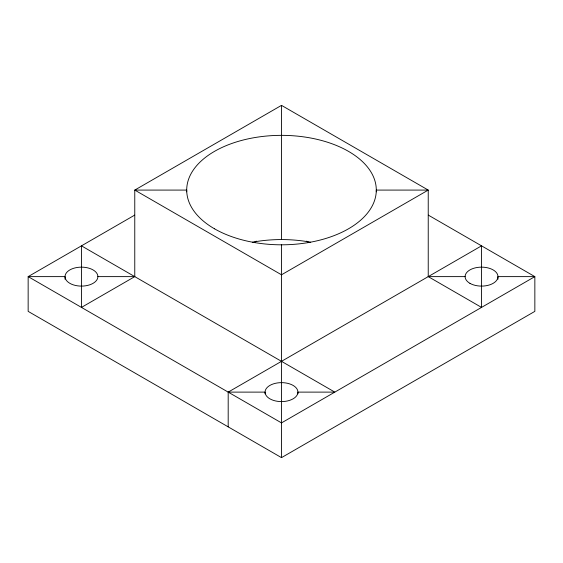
<?xml version="1.0" encoding="UTF-8"?>
<svg xmlns="http://www.w3.org/2000/svg" width="563" height="563" viewBox="0 0 563 563"><rect width="100%" height="100%" fill="white"/><g stroke="black" fill="none" stroke-linecap="round" stroke-linejoin="round"><path stroke-width="0.84" d="M228.191 426.86L228.191 392.115L481.541 245.848L481.541 307.405L428.232 276.623L428.232 190.083L281.5 105.365L134.768 190.083L134.768 276.623L81.459 307.405L81.459 245.848L334.809 392.115L297.918 392.115A16.418 9.48 0 0 1 273.287 400.328A16.418 9.48 0 0 1 273.287 383.91A16.418 9.48 0 0 1 297.918 392.115L297.918 393.854M134.677 215.122L28.15 276.623L28.15 311.367L281.5 457.635L534.85 311.367L534.85 276.623L428.323 215.122M254.131 242.449L256.411 241.133M97.878 276.623A16.418 9.48 0 0 0 73.246 268.417A16.418 9.48 0 0 0 73.246 284.836A16.418 9.48 0 0 0 97.878 276.623L134.768 276.623M428.232 276.623L465.122 276.623M228.191 392.115L265.082 392.115L265.082 393.854M306.589 241.133L308.869 242.449M497.959 279.227L497.959 276.623L534.85 276.623L281.5 422.897L28.15 276.623L65.041 276.623L65.041 279.227M376.295 191.835L376.295 190.083L428.232 190.083L281.5 274.793L134.768 190.083L186.705 190.083L186.705 191.835M281.5 105.365L281.5 239.571M281.5 244.814L281.5 457.635M252.583 242.174A94.795 54.731 0 0 1 310.417 242.174M469.929 283.33A16.418 9.48 0 0 0 497.403 279.079A16.418 9.48 0 0 0 477.29 267.467A16.418 9.48 0 0 0 469.929 283.33M214.468 228.782A94.795 54.731 0 0 0 373.065 204.242A94.795 54.731 0 0 0 256.967 137.217A94.795 54.731 0 0 0 214.468 228.782"/></g></svg>
